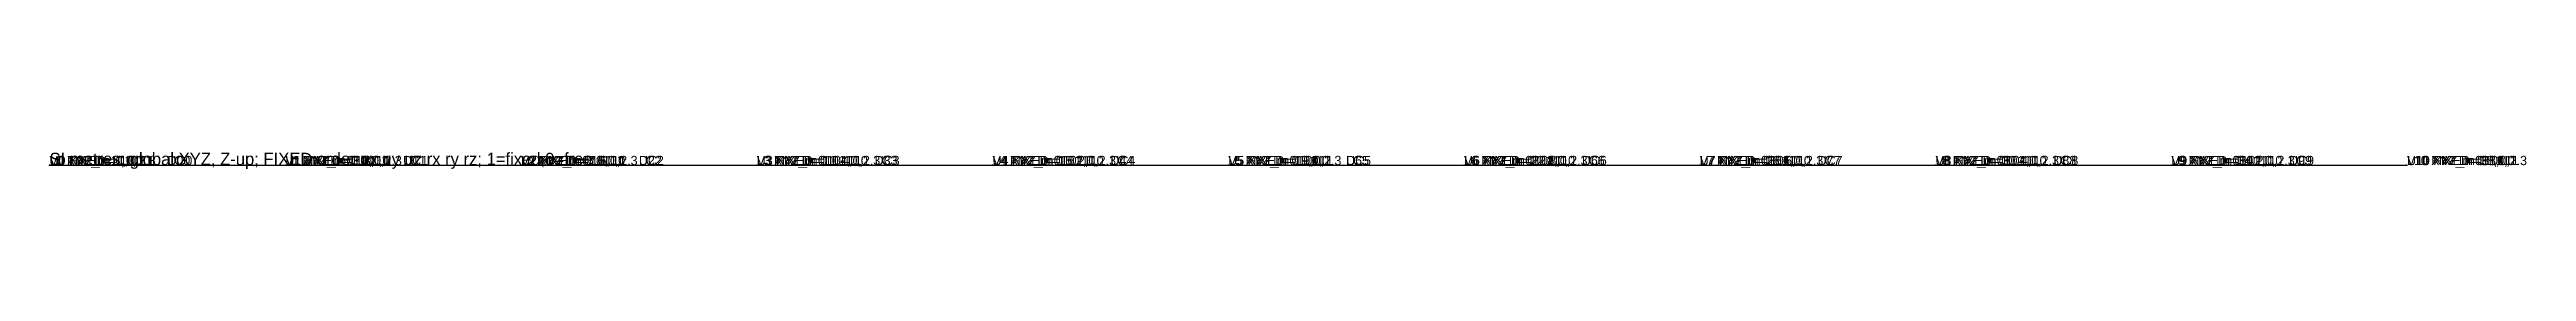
# Model space of a CAD drawing. Header units: metres. Extents: x 0 to 39.9, y -0.1 to 0.2.
import ezdxf

# ---------------------------------------------------------------- set-up
doc = ezdxf.new("R2010")
doc.units = ezdxf.units.M

msp = doc.modelspace()

# ---------------------------------------------------------------- linework, layer by layer
at = {"layer": 'NODE'}
for p in [(0, 0), (0, 0, 2.3), (3.8, 0), (3.8, 0, 2.3), (7.6, 0), (7.6, 0, 2.3), (11.4, 0), (11.4, 0, 2.3), (15.2, 0), (15.2, 0, 2.3), (19, 0), (19, 0, 2.3), (22.8, 0), (22.8, 0, 2.3), (26.6, 0), (26.6, 0, 2.3), (30.4, 0), (30.4, 0, 2.3), (34.2, 0), (34.2, 0, 2.3), (38, 0), (38, 0, 2.3)]:
    msp.add_point(p, dxfattribs=at)
at = {"layer": 'STRUCT'}
for p, q in [((0, 0), (0, 0, 2.3)), ((0, 0), (3.8, 0)), ((0, 0, 2.3), (3.8, 0, 2.3)), ((0, 0), (3.8, 0, 2.3)), ((3.8, 0), (3.8, 0, 2.3)), ((3.8, 0), (7.6, 0)), ((3.8, 0, 2.3), (7.6, 0, 2.3)), ((3.8, 0), (7.6, 0, 2.3)), ((7.6, 0), (7.6, 0, 2.3)), ((7.6, 0), (11.4, 0)), ((7.6, 0, 2.3), (11.4, 0, 2.3)), ((7.6, 0), (11.4, 0, 2.3)), ((11.4, 0), (11.4, 0, 2.3)), ((11.4, 0), (15.2, 0)), ((11.4, 0, 2.3), (15.2, 0, 2.3)), ((11.4, 0), (15.2, 0, 2.3)), ((15.2, 0), (15.2, 0, 2.3)), ((15.2, 0), (19, 0)), ((15.2, 0, 2.3), (19, 0, 2.3)), ((15.2, 0), (19, 0, 2.3)), ((19, 0), (19, 0, 2.3)), ((19, 0), (22.8, 0)), ((19, 0, 2.3), (22.8, 0, 2.3)), ((19, 0, 2.3), (22.8, 0)), ((22.8, 0), (22.8, 0, 2.3)), ((22.8, 0), (26.6, 0)), ((22.8, 0, 2.3), (26.6, 0, 2.3)), ((22.8, 0, 2.3), (26.6, 0)), ((26.6, 0), (26.6, 0, 2.3)), ((26.6, 0), (30.4, 0)), ((26.6, 0, 2.3), (30.4, 0, 2.3)), ((26.6, 0, 2.3), (30.4, 0)), ((30.4, 0), (30.4, 0, 2.3)), ((30.4, 0), (34.2, 0)), ((30.4, 0, 2.3), (34.2, 0, 2.3)), ((30.4, 0, 2.3), (34.2, 0)), ((34.2, 0), (34.2, 0, 2.3)), ((34.2, 0), (38, 0)), ((34.2, 0, 2.3), (38, 0, 2.3)), ((34.2, 0, 2.3), (38, 0)), ((38, 0), (38, 0, 2.3))]:
    msp.add_line(p, q, dxfattribs=at)

# ---------------------------------------------------------------- texts
at = {"layer": 'DRAWING_NOTE'}
msp.add_text('SI metres; global XYZ, Z-up; FIXED order ux uy uz rx ry rz; 1=fixed,0=free.', height=0.2, dxfattribs=at).set_placement((0, 0, 5.3))
at = {"layer": 'MEMBER_ID'}
for s, p in [('V0', (0, 0, 1.15)), ('UC0', (1.9, 0, 2.3)), ('LC0', (1.9, 0)), ('D0', (1.9, 0, 1.15)), ('V1', (3.8, 0, 1.15)), ('UC1', (5.7, 0, 2.3)), ('LC1', (5.7, 0)), ('D1', (5.7, 0, 1.15)), ('V2', (7.6, 0, 1.15)), ('UC2', (9.5, 0, 2.3)), ('LC2', (9.5, 0)), ('D2', (9.5, 0, 1.15)), ('V3', (11.4, 0, 1.15)), ('UC3', (13.3, 0, 2.3)), ('LC3', (13.3, 0)), ('D3', (13.3, 0, 1.15)), ('V4', (15.2, 0, 1.15)), ('UC4', (17.1, 0, 2.3)), ('LC4', (17.1, 0)), ('D4', (17.1, 0, 1.15)), ('V5', (19, 0, 1.15)), ('UC5', (20.9, 0, 2.3)), ('LC5', (20.9, 0)), ('D5', (20.9, 0, 1.15)), ('V6', (22.8, 0, 1.15)), ('UC6', (24.7, 0, 2.3)), ('LC6', (24.7, 0)), ('D6', (24.7, 0, 1.15)), ('V7', (26.6, 0, 1.15)), ('UC7', (28.5, 0, 2.3)), ('LC7', (28.5, 0)), ('D7', (28.5, 0, 1.15)), ('V8', (30.4, 0, 1.15)), ('UC8', (32.3, 0, 2.3)), ('LC8', (32.3, 0)), ('D8', (32.3, 0, 1.15)), ('V9', (34.2, 0, 1.15)), ('UC9', (36.1, 0, 2.3)), ('LC9', (36.1, 0)), ('D9', (36.1, 0, 1.15)), ('V10', (38, 0, 1.15))]:
    msp.add_text(s, height=0.15, dxfattribs=at).set_placement(p)
at = {"layer": 'NODE_COORD'}
for s, p in [('U0 XYZ_m=0,0,2.3', (0, 0, 2.3)), ('L0 XYZ_m=0,0,0', (0, 0)), ('U1 XYZ_m=3.8,0,2.3', (3.8, 0, 2.3)), ('L1 XYZ_m=3.8,0,0', (3.8, 0)), ('U2 XYZ_m=7.6,0,2.3', (7.6, 0, 2.3)), ('L2 XYZ_m=7.6,0,0', (7.6, 0)), ('U3 XYZ_m=11.4,0,2.3', (11.4, 0, 2.3)), ('L3 XYZ_m=11.4,0,0', (11.4, 0)), ('U4 XYZ_m=15.2,0,2.3', (15.2, 0, 2.3)), ('L4 XYZ_m=15.2,0,0', (15.2, 0)), ('U5 XYZ_m=19,0,2.3', (19, 0, 2.3)), ('L5 XYZ_m=19,0,0', (19, 0)), ('U6 XYZ_m=22.8,0,2.3', (22.8, 0, 2.3)), ('L6 XYZ_m=22.8,0,0', (22.8, 0)), ('U7 XYZ_m=26.6,0,2.3', (26.6, 0, 2.3)), ('L7 XYZ_m=26.6,0,0', (26.6, 0)), ('U8 XYZ_m=30.4,0,2.3', (30.4, 0, 2.3)), ('L8 XYZ_m=30.4,0,0', (30.4, 0)), ('U9 XYZ_m=34.2,0,2.3', (34.2, 0, 2.3)), ('L9 XYZ_m=34.2,0,0', (34.2, 0)), ('U10 XYZ_m=38,0,2.3', (38, 0, 2.3)), ('L10 XYZ_m=38,0,0', (38, 0))]:
    msp.add_text(s, height=0.15, dxfattribs=at).set_placement(p)
at = {"layer": 'NODE_ID'}
for s, p in [('U0', (0, 0, 2.3)), ('L0', (0, 0)), ('U1', (3.8, 0, 2.3)), ('L1', (3.8, 0)), ('U2', (7.6, 0, 2.3)), ('L2', (7.6, 0)), ('U3', (11.4, 0, 2.3)), ('L3', (11.4, 0)), ('U4', (15.2, 0, 2.3)), ('L4', (15.2, 0)), ('U5', (19, 0, 2.3)), ('L5', (19, 0)), ('U6', (22.8, 0, 2.3)), ('L6', (22.8, 0)), ('U7', (26.6, 0, 2.3)), ('L7', (26.6, 0)), ('U8', (30.4, 0, 2.3)), ('L8', (30.4, 0)), ('U9', (34.2, 0, 2.3)), ('L9', (34.2, 0)), ('U10', (38, 0, 2.3)), ('L10', (38, 0))]:
    msp.add_text(s, height=0.15, dxfattribs=at).set_placement(p)
at = {"layer": 'RESTRAINT'}
for s, p in [('U0 FIXED=010111', (0, 0, 2.3)), ('L0 FIXED=111111', (0, 0)), ('U1 FIXED=010111', (3.8, 0, 2.3)), ('L1 FIXED=010111', (3.8, 0)), ('U2 FIXED=010111', (7.6, 0, 2.3)), ('L2 FIXED=010111', (7.6, 0)), ('U3 FIXED=010111', (11.4, 0, 2.3)), ('L3 FIXED=010111', (11.4, 0)), ('U4 FIXED=010111', (15.2, 0, 2.3)), ('L4 FIXED=010111', (15.2, 0)), ('U5 FIXED=010111', (19, 0, 2.3)), ('L5 FIXED=010111', (19, 0)), ('U6 FIXED=010111', (22.8, 0, 2.3)), ('L6 FIXED=010111', (22.8, 0)), ('U7 FIXED=010111', (26.6, 0, 2.3)), ('L7 FIXED=010111', (26.6, 0)), ('U8 FIXED=010111', (30.4, 0, 2.3)), ('L8 FIXED=010111', (30.4, 0)), ('U9 FIXED=010111', (34.2, 0, 2.3)), ('L9 FIXED=010111', (34.2, 0)), ('U10 FIXED=010111', (38, 0, 2.3)), ('L10 FIXED=011111', (38, 0))]:
    msp.add_text(s, height=0.15, dxfattribs=at).set_placement(p)

doc.saveas('drawing.dxf')
